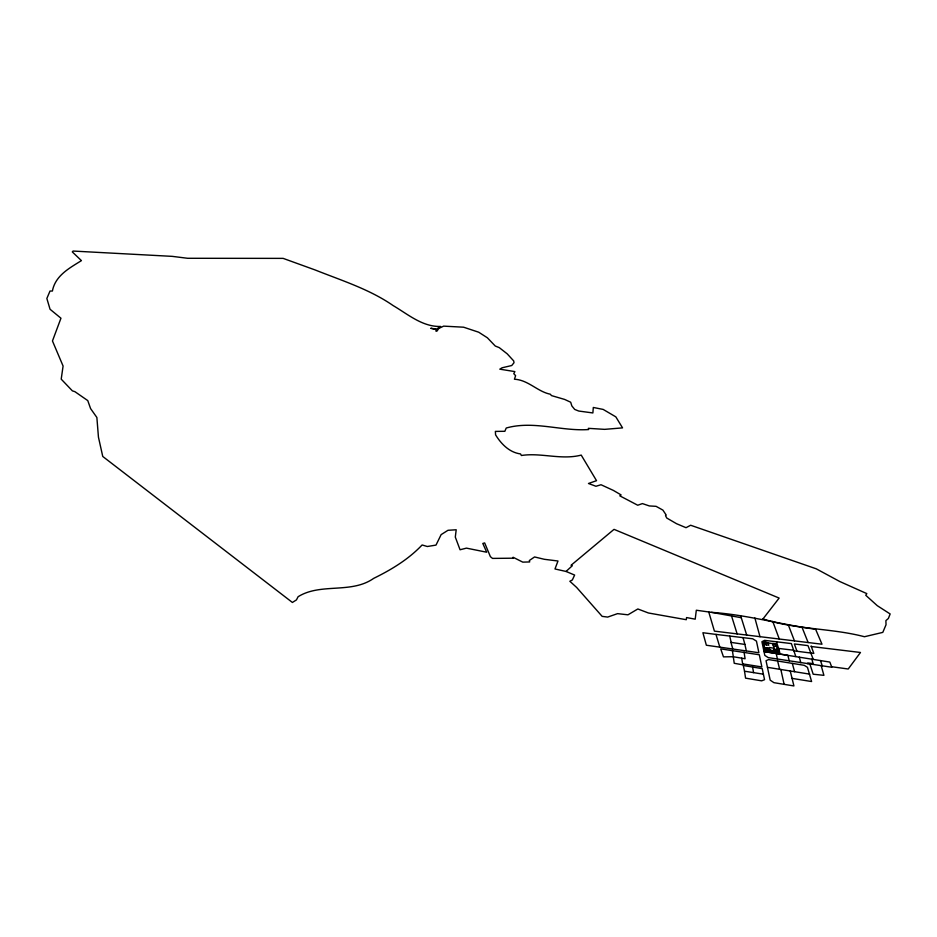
<?xml version="1.0" encoding="UTF-8"?>
<svg xmlns="http://www.w3.org/2000/svg" width="937" height="937" viewBox="0 0 937 937"><rect width="100%" height="100%" fill="white"/><g stroke="black" fill="none" stroke-linecap="round" stroke-linejoin="round"><path stroke-width="1.41" d="M762.823 619.134L779.139 598.075L614.028 529.358L571.043 565.292L572.296 565.749L566.03 571.453L554.985 568.97L557.983 561.005L544.327 559.295L534.558 556.953L529.346 560.513L529.686 561.942L522.776 562.13L513.101 557.269L513.429 558.194L492.511 558.405L490.391 556.648L484.663 542.933L482.801 543.448L486.701 552.221L466.462 548.133L460.055 549.761L455.3 537.077L456.202 529.768L447.98 530.295L441.128 534.629L435.998 545.1L427.319 546.505L422.107 544.971C408.509 559.354 391.35 569.696 373.722 578.352C351.223 594.175 320.7 582.58 298.107 596.717L296.443 599.903L292.403 602.456L102.754 456.46L98.444 437.146L96.874 417.48L90.596 408.602L87.762 400.591L74.89 391.666L72.395 390.87L61.21 379.145L63.084 366.039L52.46 340.963L60.952 318.217L50.059 309.269L46.85 298.47L50.012 291.056L52.402 291.02C55.295 275.501 69.631 268.017 81.425 260.627L72.313 251.912L73.063 251.057L172.267 256.363L187.634 258.284L283.138 258.378L315.172 269.973C341.595 280.491 369.635 289.275 393.13 305.579C407.935 314.27 422.411 326.966 440.601 326.463L436.572 329.098L430.774 328.266L436.654 329.742L435.81 331.03L436.958 331.124L438.821 328.43L443.646 326.135L463.604 327.2L478.702 332.213L487.381 337.788L495.275 346.034L499.257 347.627L507.233 353.858L513.687 360.909L514.015 362.713L511.731 365.524L502.103 367.784L499.819 369.166L514.881 371.602L513.792 373.687L515.619 375.667L514.425 379.227C528.21 379.918 537.639 391.701 550.242 394.184L551.542 395.613L564.671 399.443L570.68 402.219L571.839 405.92L574.697 409.422L578.726 411.038L592.875 412.948L593.308 407.466L603.17 409.422L615.832 416.86L622.555 427.881L604.646 429.357L588.342 428.338L588.635 429.544C561.298 431.43 533.399 420.338 506.226 428.022L504.844 431.301L495.368 431.395L495.579 434.85C501.178 443.974 509.412 452.466 520.539 453.93L521.382 455.487C541.129 452.454 561.333 460.266 581.221 455.101L596.529 480.681L588.483 483.492L595.955 486.268L601.027 484.745L613.395 490.426L621.114 494.935L619.767 495.825L637.734 505.23L642.419 503.591L649.364 505.945L656.087 506.331L662.904 510.115L666.23 515.104L665.539 515.713L666.793 518.044L676.514 523.689L686.025 527.695L690.651 525.247L816.244 568.818L839.81 581.537L866.819 593.613L865.765 595.288L877.278 605.677L890.15 613.958L888.37 618.479L885.898 620.61L886.027 624.745L882.806 632.381L864.453 636.727C831.119 627.977 796.04 629.746 762.987 618.924M715.962 634.408L752.692 638.788L756.452 641.119L758.888 652.738L706.357 645.23L702.902 632.733L715.962 634.408L719.757 646.881M742.631 663.864L761.875 666.957L759.321 654.776L720.705 648.872L723.469 656.86L733.308 656.732L745.079 658.758L744.083 652.222M708.723 611.873L714.416 631.128L821.995 644.223L815.6 629.242C780.861 624.604 746.766 614.695 711.523 612.353L696.32 610.233L695.207 619.17L686.563 617.565L686.271 619.708L648.416 612.985L637.839 608.968L627.977 614.813L617.553 613.641L607.668 617.085L602.14 616.359L576.595 587.405L569.837 581.256L572.343 579.968L574.627 575.06L566.03 571.453M778.53 648.416L793.651 650.231M811.29 646.518L860.482 652.48L848.219 669.006L831.599 666.711M793.873 650.864L813.82 653.417L811.102 645.991M789.282 660.948L787.83 655.303L764.006 651.555L764.815 655.408L768.223 657.61L831.81 667.261L829.842 662.072L764.006 651.555L761.922 641.728L764.569 640.346L791.378 643.59L795.829 656.556M746.285 650.711L744.903 644.433L730.93 642.372L732.699 648.545M792.07 678.388L811.606 681.539L807.46 667.331L804.251 665.317L768.586 659.566L766.033 660.737L770.179 680.145L773.927 682.675L793.92 685.943L790.242 670.997M744.528 671.197L745.559 678.142L761.664 680.836L764.545 679.676L762.226 668.643L743.31 665.504L744.528 671.197L763.397 674.183M763.69 643.637L766.349 644.07L766.009 642.571M769.464 648.357L764.815 647.619L765.412 650.219M774.114 649.107L778.764 649.856L779.385 652.468M764.639 647.795L767.309 648.217L767.649 649.728M763.655 649.938L779.795 652.539L776.492 641.786M767.438 667.32L809.732 674.136M711.523 612.353L741.272 617.706M802.236 627.802L808.139 642.559M788.251 624.721L794.471 640.92M813.234 659.379L807.999 645.616L794.365 643.953L796.977 651.262M772.72 621.313L779.291 639.093M820.449 660.55L822.311 665.938M809.943 664.228L813.187 674.218L823.916 675.343L821.222 665.785M740.769 616.113L746.73 635.169M731.563 616.019L737.173 634.021M811.829 659.156L813.093 663.548L807.776 662.986L807.975 663.911M792.292 663.396L794.599 671.7M754.871 617.987L760.012 636.762M743.041 637.64L744.903 644.433M799.32 657.118L800.83 662.787M777.628 660.995L779.643 669.287M776.433 649.482L777.066 652.093M772.978 643.696L774.676 650.852M774.735 651.719L773.903 648.217L769.265 647.479L770.073 650.969M765.834 642.29L766.431 644.867M767.145 647.982L767.743 650.594M729.724 636.047L731.165 642.407M780.837 669.475L784.128 684.338M776.199 653.464L777.429 659.062M752.563 667.039L753.606 672.637M741.717 658.184L742.783 664.825L734.233 663.291L732.371 650.243M768.141 642.653L763.526 641.915L764.112 644.492L768.75 645.242L768.141 642.653M775.086 643.766L772.767 643.403L773.376 645.991L775.695 646.354L775.086 643.766M776.07 644.188L763.35 642.15L764.979 649.294L777.78 651.356L776.07 644.188"/></g></svg>
